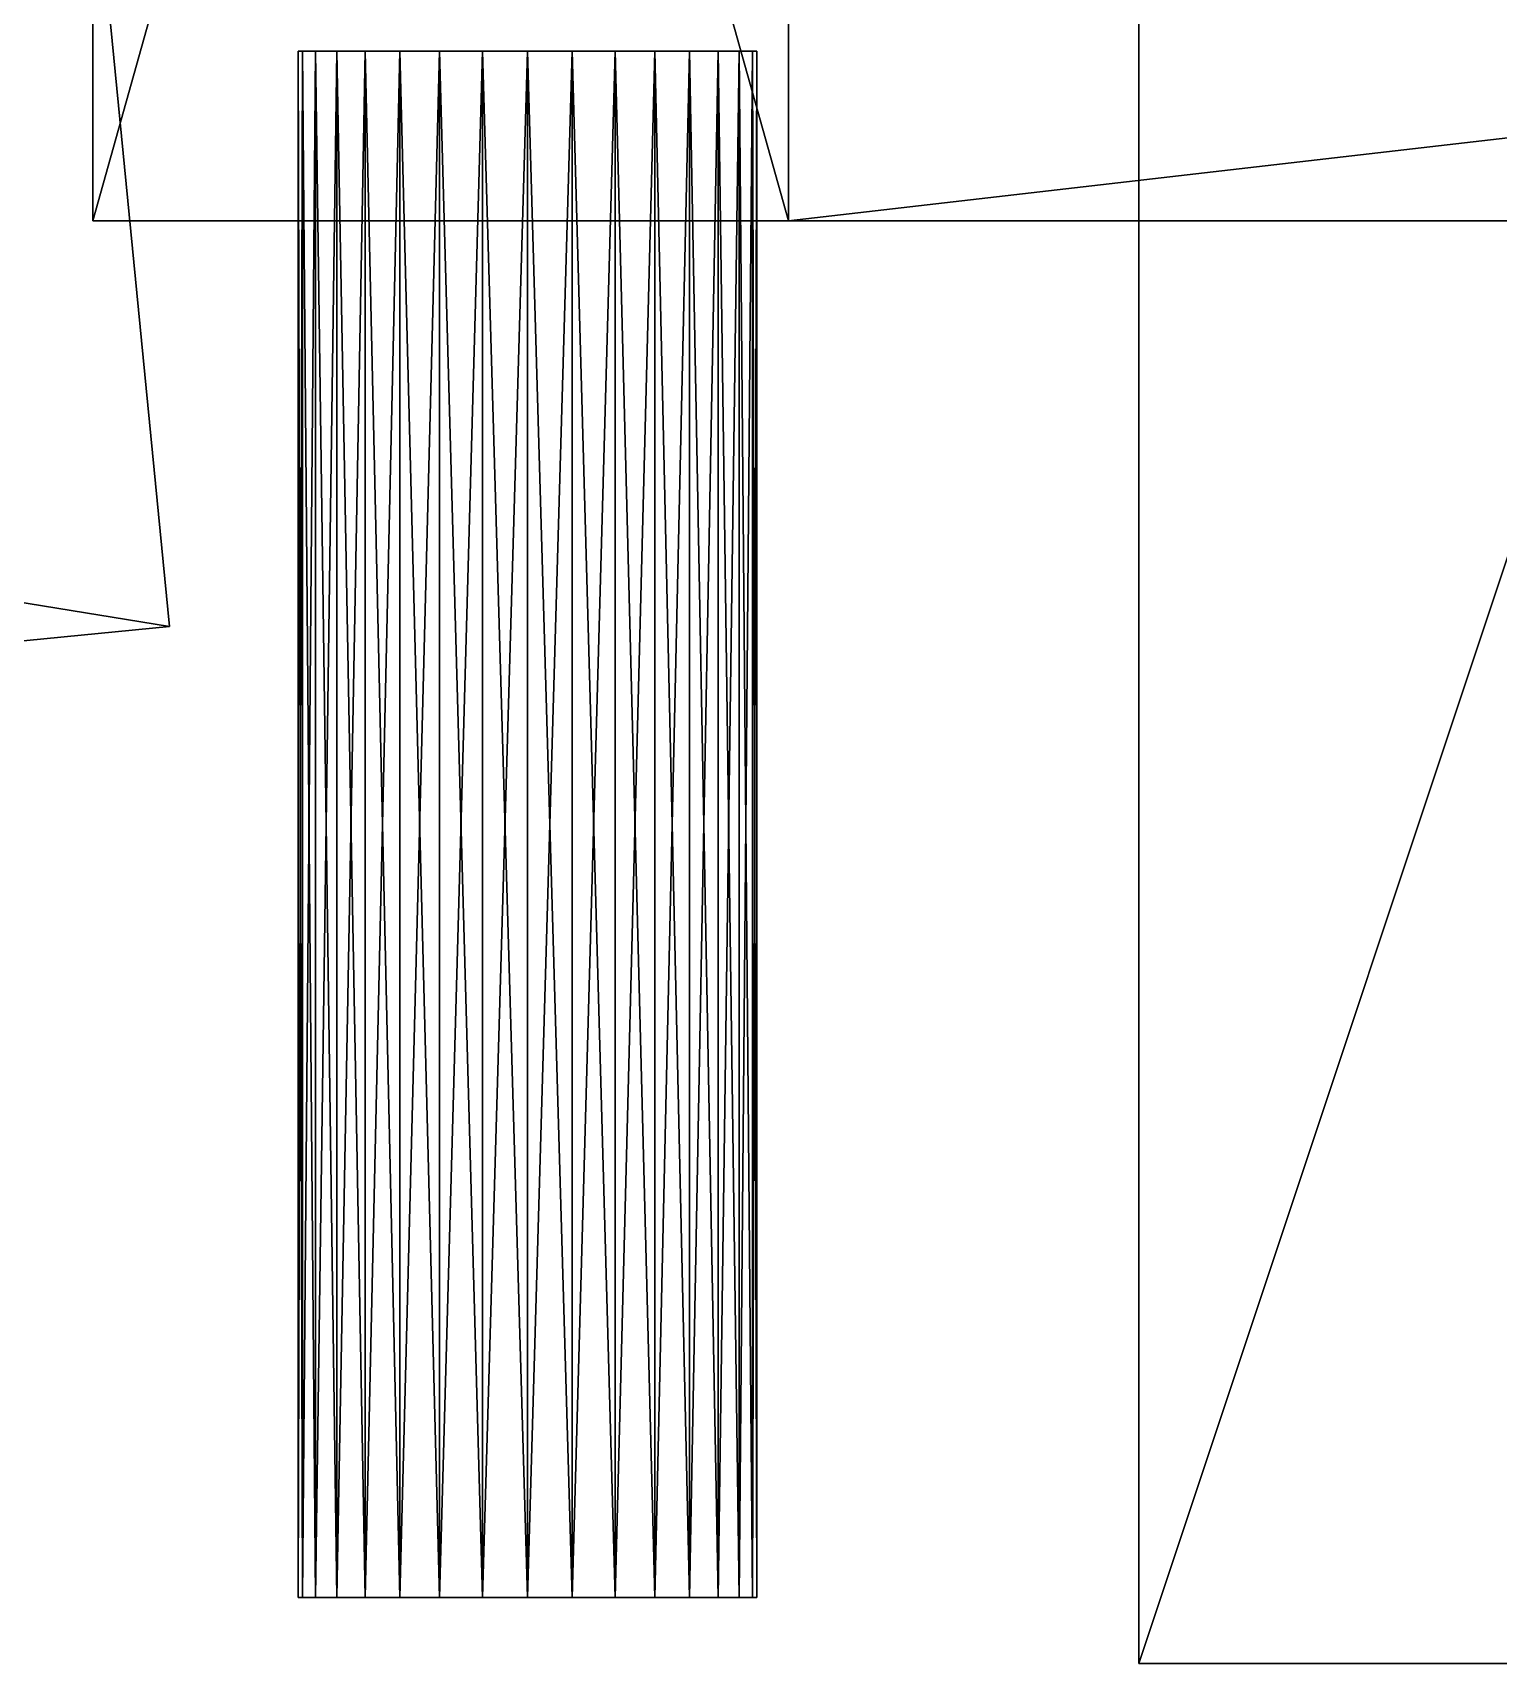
# Model space of a CAD drawing. Header units: metres. Extents: x -65 to 47, y 1 to 19.
# Drawn here: x -33.193 to -29.998, y 1.185 to 4.738 of the extents above; entities that cross this region are included whole.
import ezdxf

# ---------------------------------------------------------------- set-up
doc = ezdxf.new("R2010")
doc.units = ezdxf.units.M

msp = doc.modelspace()

# ---------------------------------------------------------------- linework, layer by layer
at = {"layer": 'blah.001'}
for points in [[(-49.8454, 6.20227, 113.919), (-32.8951, 3.44401, 113.919), (-33.3247, 7.82298, 113.919)], [(-32.8951, 3.44401, 107.619), (-49.8454, 6.20227, 107.619), (-33.3247, 7.82298, 107.619)], [(-32.8951, 3.44401, 113.919), (-33.3247, 7.82298, 107.619), (-33.3247, 7.82298, 113.919)], [(-33.3247, 7.82298, 107.619), (-32.8951, 3.44401, 113.919), (-32.8951, 3.44401, 107.619)], [(-32.8951, 3.44401, 113.919), (-49.8454, 6.20227, 113.919), (-49.4158, 1.82329, 113.919)], [(-49.8454, 6.20227, 107.619), (-32.8951, 3.44401, 107.619), (-49.4158, 1.82329, 107.619)], [(-32.8951, 3.44401, 107.619), (-49.4158, 1.82329, 113.919), (-49.4158, 1.82329, 107.619)], [(-49.4158, 1.82329, 113.919), (-32.8951, 3.44401, 107.619), (-32.8951, 3.44401, 113.919)]]:
    msp.add_3dface(points, dxfattribs=at)
at = {"layer": 'Cube.008'}
for points in [[(-30.7818, 1.18456, 46.6428), (-30.7818, 13.1846, 55.6428), (-30.7818, 13.1846, 46.6428)], [(-30.7818, 13.1846, 55.6428), (-30.7818, 1.18456, 46.6428), (-30.7818, 1.18456, 55.6428)], [(-30.7818, 1.18456, 46.6428), (-26.7818, 13.1846, 46.6428), (-26.7818, 1.18456, 46.6428)], [(-26.7818, 13.1846, 46.6428), (-30.7818, 1.18456, 46.6428), (-30.7818, 13.1846, 46.6428)], [(-30.7818, 13.1846, 55.6428), (-26.7818, 1.18456, 55.6428), (-26.7818, 13.1846, 55.6428)], [(-26.7818, 1.18456, 55.6428), (-30.7818, 13.1846, 55.6428), (-30.7818, 1.18456, 55.6428)], [(-30.7818, 1.18456, 46.6428), (-26.7818, 1.18456, 55.6428), (-30.7818, 1.18456, 55.6428)], [(-26.7818, 1.18456, 55.6428), (-30.7818, 1.18456, 46.6428), (-26.7818, 1.18456, 46.6428)]]:
    msp.add_3dface(points, dxfattribs=at)
at = {"layer": 'Cube.030'}
for points in [[(-56.2378, 4.5495, -120.263), (-26.4137, 10.284, -102.856), (-56.4396, 7.73094, -120.381)], [(-26.4137, 10.284, -102.856), (-56.2378, 4.5495, -120.263), (-26.2119, 7.10258, -102.738)], [(-24.9972, 10.284, -105.283), (-54.8213, 4.5495, -122.69), (-55.0231, 7.73094, -122.808)], [(-54.8213, 4.5495, -122.69), (-24.9972, 10.284, -105.283), (-24.7954, 7.10258, -105.165)], [(-56.2378, 4.5495, -120.263), (-24.7954, 7.10258, -105.165), (-26.2119, 7.10258, -102.738)], [(-24.7954, 7.10258, -105.165), (-56.2378, 4.5495, -120.263), (-54.8213, 4.5495, -122.69)]]:
    msp.add_3dface(points, dxfattribs=at)
at = {"layer": 'Cube.031'}
for points in [[(-33.0622, 4.32833, 115.691), (-31.5457, 4.32833, 117.182), (-33.0622, 4.32833, 117.182)], [(-31.5457, 4.32833, 117.182), (-33.0622, 4.32833, 115.691), (-31.5457, 4.32833, 115.691)], [(-33.0622, 4.32833, 58.8029), (-31.5457, 4.32833, 115.691), (-33.0622, 4.32833, 115.691)], [(-31.5457, 4.32833, 115.691), (-33.0622, 4.32833, 58.8029), (-31.5457, 4.32833, 58.8029)], [(-33.0622, 4.32833, 57.1824), (-31.5457, 4.32833, 58.8029), (-33.0622, 4.32833, 58.8029)], [(-31.5457, 4.32833, 58.8029), (-33.0622, 4.32833, 57.1824), (-31.5457, 4.32833, 57.1824)], [(-31.5457, 4.32833, 115.691), (15.2621, 4.32833, 117.182), (-31.5457, 4.32833, 117.182)], [(15.2621, 4.32833, 117.182), (-31.5457, 4.32833, 115.691), (15.2621, 4.32833, 115.691)], [(-31.5457, 4.32833, 57.1824), (15.2621, 4.32833, 58.8029), (-31.5457, 4.32833, 58.8029)], [(15.2621, 4.32833, 58.8029), (-31.5457, 4.32833, 57.1824), (15.2621, 4.32833, 57.1824)]]:
    msp.add_3dface(points, dxfattribs=at)
at = {"layer": 'Cylinder.008'}
for points in [[(-32.6149, 1.32802, 101.64), (-32.6053, 4.69802, 101.738), (-32.6149, 4.69802, 101.64)], [(-32.6053, 4.69802, 101.738), (-32.6149, 1.32802, 101.64), (-32.6053, 1.32802, 101.738)], [(-32.6053, 1.32802, 101.542), (-32.6149, 4.69802, 101.64), (-32.6053, 4.69802, 101.542)], [(-32.6149, 4.69802, 101.64), (-32.6053, 1.32802, 101.542), (-32.6149, 1.32802, 101.64)], [(-31.6149, 4.69802, 101.64), (-32.6149, 4.69802, 101.64), (-32.6053, 4.69802, 101.738)], [(-31.6245, 4.69802, 101.542), (-32.6149, 4.69802, 101.64), (-31.6149, 4.69802, 101.64)], [(-31.6245, 4.69802, 101.542), (-32.6053, 4.69802, 101.542), (-32.6149, 4.69802, 101.64)], [(-32.6053, 1.32802, 101.738), (-32.5768, 4.69802, 101.831), (-32.6053, 4.69802, 101.738)], [(-32.5768, 4.69802, 101.831), (-32.6053, 1.32802, 101.738), (-32.5768, 1.32802, 101.831)], [(-32.5768, 1.32802, 101.449), (-32.6053, 4.69802, 101.542), (-32.5768, 4.69802, 101.449)], [(-32.6053, 4.69802, 101.542), (-32.5768, 1.32802, 101.449), (-32.6053, 1.32802, 101.542)], [(-31.6245, 4.69802, 101.738), (-32.6053, 4.69802, 101.738), (-32.5768, 4.69802, 101.831)], [(-31.6149, 4.69802, 101.64), (-32.6053, 4.69802, 101.738), (-31.6245, 4.69802, 101.738)], [(-31.653, 4.69802, 101.449), (-32.6053, 4.69802, 101.542), (-31.6245, 4.69802, 101.542)], [(-31.653, 4.69802, 101.449), (-32.5768, 4.69802, 101.449), (-32.6053, 4.69802, 101.542)], [(-32.5768, 1.32802, 101.831), (-32.5306, 4.69802, 101.918), (-32.5768, 4.69802, 101.831)], [(-32.5306, 4.69802, 101.918), (-32.5768, 1.32802, 101.831), (-32.5306, 1.32802, 101.918)], [(-32.5306, 1.32802, 101.362), (-32.5768, 4.69802, 101.449), (-32.5306, 4.69802, 101.362)], [(-32.5768, 4.69802, 101.449), (-32.5306, 1.32802, 101.362), (-32.5768, 1.32802, 101.449)], [(-31.653, 4.69802, 101.831), (-32.5768, 4.69802, 101.831), (-32.5306, 4.69802, 101.918)], [(-31.6245, 4.69802, 101.738), (-32.5768, 4.69802, 101.831), (-31.653, 4.69802, 101.831)], [(-31.6992, 4.69802, 101.362), (-32.5768, 4.69802, 101.449), (-31.653, 4.69802, 101.449)], [(-31.6992, 4.69802, 101.362), (-32.5306, 4.69802, 101.362), (-32.5768, 4.69802, 101.449)], [(-32.5306, 1.32802, 101.918), (-32.4685, 4.69802, 101.994), (-32.5306, 4.69802, 101.918)], [(-32.4685, 4.69802, 101.994), (-32.5306, 1.32802, 101.918), (-32.4685, 1.32802, 101.994)], [(-32.4685, 1.32802, 101.286), (-32.5306, 4.69802, 101.362), (-32.4685, 4.69802, 101.286)], [(-32.5306, 4.69802, 101.362), (-32.4685, 1.32802, 101.286), (-32.5306, 1.32802, 101.362)], [(-31.6992, 4.69802, 101.918), (-32.5306, 4.69802, 101.918), (-32.4685, 4.69802, 101.994)], [(-31.653, 4.69802, 101.831), (-32.5306, 4.69802, 101.918), (-31.6992, 4.69802, 101.918)], [(-31.7613, 4.69802, 101.286), (-32.5306, 4.69802, 101.362), (-31.6992, 4.69802, 101.362)], [(-31.7613, 4.69802, 101.286), (-32.4685, 4.69802, 101.286), (-32.5306, 4.69802, 101.362)], [(-32.4685, 4.69802, 101.994), (-32.3927, 1.32802, 102.056), (-32.3927, 4.69802, 102.056)], [(-32.3927, 1.32802, 102.056), (-32.4685, 4.69802, 101.994), (-32.4685, 1.32802, 101.994)], [(-32.4685, 1.32802, 101.286), (-32.3927, 4.69802, 101.224), (-32.3927, 1.32802, 101.224)], [(-32.3927, 4.69802, 101.224), (-32.4685, 1.32802, 101.286), (-32.4685, 4.69802, 101.286)], [(-31.7613, 4.69802, 101.994), (-32.4685, 4.69802, 101.994), (-32.3927, 4.69802, 102.056)], [(-31.6992, 4.69802, 101.918), (-32.4685, 4.69802, 101.994), (-31.7613, 4.69802, 101.994)], [(-31.8371, 4.69802, 101.224), (-32.4685, 4.69802, 101.286), (-31.7613, 4.69802, 101.286)], [(-31.8371, 4.69802, 101.224), (-32.3927, 4.69802, 101.224), (-32.4685, 4.69802, 101.286)], [(-32.3927, 4.69802, 102.056), (-32.3062, 1.32802, 102.102), (-32.3062, 4.69802, 102.102)], [(-32.3062, 1.32802, 102.102), (-32.3927, 4.69802, 102.056), (-32.3927, 1.32802, 102.056)], [(-32.3927, 1.32802, 101.224), (-32.3062, 4.69802, 101.178), (-32.3062, 1.32802, 101.178)], [(-32.3062, 4.69802, 101.178), (-32.3927, 1.32802, 101.224), (-32.3927, 4.69802, 101.224)], [(-31.8371, 4.69802, 102.056), (-32.3927, 4.69802, 102.056), (-32.3062, 4.69802, 102.102)], [(-31.7613, 4.69802, 101.994), (-32.3927, 4.69802, 102.056), (-31.8371, 4.69802, 102.056)], [(-31.9236, 4.69802, 101.178), (-32.3927, 4.69802, 101.224), (-31.8371, 4.69802, 101.224)], [(-31.9236, 4.69802, 101.178), (-32.3062, 4.69802, 101.178), (-32.3927, 4.69802, 101.224)], [(-32.3062, 4.69802, 102.102), (-32.2124, 1.32802, 102.13), (-32.2124, 4.69802, 102.13)], [(-32.2124, 1.32802, 102.13), (-32.3062, 4.69802, 102.102), (-32.3062, 1.32802, 102.102)], [(-31.9236, 4.69802, 102.102), (-32.3062, 4.69802, 102.102), (-32.2124, 4.69802, 102.13)], [(-31.8371, 4.69802, 102.056), (-32.3062, 4.69802, 102.102), (-31.9236, 4.69802, 102.102)], [(-32.0174, 4.69802, 101.15), (-32.3062, 4.69802, 101.178), (-31.9236, 4.69802, 101.178)], [(-32.0174, 4.69802, 101.15), (-32.2124, 4.69802, 101.15), (-32.3062, 4.69802, 101.178)], [(-32.3062, 1.32802, 101.178), (-32.2124, 4.69802, 101.15), (-32.2124, 1.32802, 101.15)], [(-32.2124, 4.69802, 101.15), (-32.3062, 1.32802, 101.178), (-32.3062, 4.69802, 101.178)], [(-32.2124, 4.69802, 102.13), (-32.1149, 1.32802, 102.14), (-32.1149, 4.69802, 102.14)], [(-32.1149, 1.32802, 102.14), (-32.2124, 4.69802, 102.13), (-32.2124, 1.32802, 102.13)], [(-32.0174, 4.69802, 102.13), (-32.2124, 4.69802, 102.13), (-32.1149, 4.69802, 102.14)], [(-31.9236, 4.69802, 102.102), (-32.2124, 4.69802, 102.13), (-32.0174, 4.69802, 102.13)], [(-32.2124, 4.69802, 101.15), (-32.0174, 4.69802, 101.15), (-32.1149, 4.69802, 101.14)], [(-32.2124, 1.32802, 101.15), (-32.1149, 4.69802, 101.14), (-32.1149, 1.32802, 101.14)], [(-32.1149, 4.69802, 101.14), (-32.2124, 1.32802, 101.15), (-32.2124, 4.69802, 101.15)], [(-32.1149, 1.32802, 101.14), (-32.0174, 4.69802, 101.15), (-32.0174, 1.32802, 101.15)], [(-32.0174, 4.69802, 101.15), (-32.1149, 1.32802, 101.14), (-32.1149, 4.69802, 101.14)], [(-32.1149, 4.69802, 102.14), (-32.0174, 1.32802, 102.13), (-32.0174, 4.69802, 102.13)], [(-32.0174, 1.32802, 102.13), (-32.1149, 4.69802, 102.14), (-32.1149, 1.32802, 102.14)], [(-32.0174, 1.32802, 101.15), (-31.9236, 4.69802, 101.178), (-31.9236, 1.32802, 101.178)], [(-31.9236, 4.69802, 101.178), (-32.0174, 1.32802, 101.15), (-32.0174, 4.69802, 101.15)], [(-32.0174, 4.69802, 102.13), (-31.9236, 1.32802, 102.102), (-31.9236, 4.69802, 102.102)], [(-31.9236, 1.32802, 102.102), (-32.0174, 4.69802, 102.13), (-32.0174, 1.32802, 102.13)], [(-31.9236, 1.32802, 101.178), (-31.8371, 4.69802, 101.224), (-31.8371, 1.32802, 101.224)], [(-31.8371, 4.69802, 101.224), (-31.9236, 1.32802, 101.178), (-31.9236, 4.69802, 101.178)], [(-31.9236, 4.69802, 102.102), (-31.8371, 1.32802, 102.056), (-31.8371, 4.69802, 102.056)], [(-31.8371, 1.32802, 102.056), (-31.9236, 4.69802, 102.102), (-31.9236, 1.32802, 102.102)], [(-31.8371, 1.32802, 101.224), (-31.7613, 4.69802, 101.286), (-31.7613, 1.32802, 101.286)], [(-31.7613, 4.69802, 101.286), (-31.8371, 1.32802, 101.224), (-31.8371, 4.69802, 101.224)], [(-31.8371, 4.69802, 102.056), (-31.7613, 1.32802, 101.994), (-31.7613, 4.69802, 101.994)], [(-31.7613, 1.32802, 101.994), (-31.8371, 4.69802, 102.056), (-31.8371, 1.32802, 102.056)], [(-31.6992, 1.32802, 101.362), (-31.7613, 4.69802, 101.286), (-31.6992, 4.69802, 101.362)], [(-31.7613, 4.69802, 101.286), (-31.6992, 1.32802, 101.362), (-31.7613, 1.32802, 101.286)], [(-31.7613, 1.32802, 101.994), (-31.6992, 4.69802, 101.918), (-31.7613, 4.69802, 101.994)], [(-31.6992, 4.69802, 101.918), (-31.7613, 1.32802, 101.994), (-31.6992, 1.32802, 101.918)], [(-31.653, 1.32802, 101.449), (-31.6992, 4.69802, 101.362), (-31.653, 4.69802, 101.449)], [(-31.6992, 4.69802, 101.362), (-31.653, 1.32802, 101.449), (-31.6992, 1.32802, 101.362)], [(-31.6992, 1.32802, 101.918), (-31.653, 4.69802, 101.831), (-31.6992, 4.69802, 101.918)], [(-31.653, 4.69802, 101.831), (-31.6992, 1.32802, 101.918), (-31.653, 1.32802, 101.831)], [(-31.6245, 1.32802, 101.542), (-31.653, 4.69802, 101.449), (-31.6245, 4.69802, 101.542)], [(-31.653, 4.69802, 101.449), (-31.6245, 1.32802, 101.542), (-31.653, 1.32802, 101.449)], [(-31.653, 1.32802, 101.831), (-31.6245, 4.69802, 101.738), (-31.653, 4.69802, 101.831)], [(-31.6245, 4.69802, 101.738), (-31.653, 1.32802, 101.831), (-31.6245, 1.32802, 101.738)], [(-31.6149, 1.32802, 101.64), (-31.6245, 4.69802, 101.542), (-31.6149, 4.69802, 101.64)], [(-31.6245, 4.69802, 101.542), (-31.6149, 1.32802, 101.64), (-31.6245, 1.32802, 101.542)], [(-31.6245, 1.32802, 101.738), (-31.6149, 4.69802, 101.64), (-31.6245, 4.69802, 101.738)], [(-31.6149, 4.69802, 101.64), (-31.6245, 1.32802, 101.738), (-31.6149, 1.32802, 101.64)], [(-32.6149, 1.32802, 101.64), (-31.6245, 1.32802, 101.738), (-32.6053, 1.32802, 101.738)], [(-32.6149, 1.32802, 101.64), (-31.6149, 1.32802, 101.64), (-31.6245, 1.32802, 101.738)], [(-32.6149, 1.32802, 101.64), (-31.6245, 1.32802, 101.542), (-31.6149, 1.32802, 101.64)], [(-32.6053, 1.32802, 101.542), (-31.6245, 1.32802, 101.542), (-32.6149, 1.32802, 101.64)], [(-32.6053, 1.32802, 101.738), (-31.653, 1.32802, 101.831), (-32.5768, 1.32802, 101.831)], [(-32.6053, 1.32802, 101.738), (-31.6245, 1.32802, 101.738), (-31.653, 1.32802, 101.831)], [(-32.5768, 1.32802, 101.449), (-31.6245, 1.32802, 101.542), (-32.6053, 1.32802, 101.542)], [(-32.5768, 1.32802, 101.831), (-31.653, 1.32802, 101.831), (-32.5306, 1.32802, 101.918)], [(-32.5768, 1.32802, 101.449), (-31.653, 1.32802, 101.449), (-31.6245, 1.32802, 101.542)], [(-32.5306, 1.32802, 101.362), (-31.653, 1.32802, 101.449), (-32.5768, 1.32802, 101.449)], [(-32.5306, 1.32802, 101.918), (-31.7613, 1.32802, 101.994), (-32.4685, 1.32802, 101.994)], [(-32.5306, 1.32802, 101.918), (-31.6992, 1.32802, 101.918), (-31.7613, 1.32802, 101.994)], [(-32.5306, 1.32802, 101.918), (-31.653, 1.32802, 101.831), (-31.6992, 1.32802, 101.918)], [(-32.5306, 1.32802, 101.362), (-31.6992, 1.32802, 101.362), (-31.653, 1.32802, 101.449)], [(-32.4685, 1.32802, 101.286), (-31.6992, 1.32802, 101.362), (-32.5306, 1.32802, 101.362)], [(-32.4685, 1.32802, 101.994), (-31.8371, 1.32802, 102.056), (-32.3927, 1.32802, 102.056)], [(-32.4685, 1.32802, 101.994), (-31.7613, 1.32802, 101.994), (-31.8371, 1.32802, 102.056)], [(-32.4685, 1.32802, 101.286), (-31.7613, 1.32802, 101.286), (-31.6992, 1.32802, 101.362)], [(-32.3927, 1.32802, 101.224), (-31.7613, 1.32802, 101.286), (-32.4685, 1.32802, 101.286)], [(-32.3927, 1.32802, 102.056), (-31.9236, 1.32802, 102.102), (-32.3062, 1.32802, 102.102)], [(-32.3927, 1.32802, 102.056), (-31.8371, 1.32802, 102.056), (-31.9236, 1.32802, 102.102)], [(-32.3927, 1.32802, 101.224), (-31.8371, 1.32802, 101.224), (-31.7613, 1.32802, 101.286)], [(-32.3062, 1.32802, 101.178), (-31.8371, 1.32802, 101.224), (-32.3927, 1.32802, 101.224)], [(-32.3062, 1.32802, 102.102), (-32.0174, 1.32802, 102.13), (-32.2124, 1.32802, 102.13)], [(-32.3062, 1.32802, 102.102), (-31.9236, 1.32802, 102.102), (-32.0174, 1.32802, 102.13)], [(-32.3062, 1.32802, 101.178), (-31.9236, 1.32802, 101.178), (-31.8371, 1.32802, 101.224)], [(-32.2124, 1.32802, 101.15), (-31.9236, 1.32802, 101.178), (-32.3062, 1.32802, 101.178)], [(-32.2124, 1.32802, 102.13), (-32.0174, 1.32802, 102.13), (-32.1149, 1.32802, 102.14)], [(-32.2124, 1.32802, 101.15), (-32.0174, 1.32802, 101.15), (-31.9236, 1.32802, 101.178)], [(-32.0174, 1.32802, 101.15), (-32.2124, 1.32802, 101.15), (-32.1149, 1.32802, 101.14)]]:
    msp.add_3dface(points, dxfattribs=at)
at = {"layer": 'Cylinder.009'}
for points in [[(-32.6149, 1.32802, 86.6369), (-32.6053, 4.69802, 86.7344), (-32.6149, 4.69802, 86.6369)], [(-32.6053, 4.69802, 86.7344), (-32.6149, 1.32802, 86.6369), (-32.6053, 1.32802, 86.7344)], [(-32.6053, 1.32802, 86.5394), (-32.6149, 4.69802, 86.6369), (-32.6053, 4.69802, 86.5394)], [(-32.6149, 4.69802, 86.6369), (-32.6053, 1.32802, 86.5394), (-32.6149, 1.32802, 86.6369)], [(-31.6149, 4.69802, 86.6369), (-32.6149, 4.69802, 86.6369), (-32.6053, 4.69802, 86.7344)], [(-31.6245, 4.69802, 86.5394), (-32.6149, 4.69802, 86.6369), (-31.6149, 4.69802, 86.6369)], [(-31.6245, 4.69802, 86.5394), (-32.6053, 4.69802, 86.5394), (-32.6149, 4.69802, 86.6369)], [(-32.6053, 1.32802, 86.7344), (-32.5768, 4.69802, 86.8282), (-32.6053, 4.69802, 86.7344)], [(-32.5768, 4.69802, 86.8282), (-32.6053, 1.32802, 86.7344), (-32.5768, 1.32802, 86.8282)], [(-32.5768, 1.32802, 86.4456), (-32.6053, 4.69802, 86.5394), (-32.5768, 4.69802, 86.4456)], [(-32.6053, 4.69802, 86.5394), (-32.5768, 1.32802, 86.4456), (-32.6053, 1.32802, 86.5394)], [(-31.6245, 4.69802, 86.7344), (-32.6053, 4.69802, 86.7344), (-32.5768, 4.69802, 86.8282)], [(-31.6149, 4.69802, 86.6369), (-32.6053, 4.69802, 86.7344), (-31.6245, 4.69802, 86.7344)], [(-31.653, 4.69802, 86.4456), (-32.6053, 4.69802, 86.5394), (-31.6245, 4.69802, 86.5394)], [(-31.653, 4.69802, 86.4456), (-32.5768, 4.69802, 86.4456), (-32.6053, 4.69802, 86.5394)], [(-32.5768, 1.32802, 86.8282), (-32.5306, 4.69802, 86.9147), (-32.5768, 4.69802, 86.8282)], [(-32.5306, 4.69802, 86.9147), (-32.5768, 1.32802, 86.8282), (-32.5306, 1.32802, 86.9147)], [(-32.5306, 1.32802, 86.3591), (-32.5768, 4.69802, 86.4456), (-32.5306, 4.69802, 86.3591)], [(-32.5768, 4.69802, 86.4456), (-32.5306, 1.32802, 86.3591), (-32.5768, 1.32802, 86.4456)], [(-31.653, 4.69802, 86.8282), (-32.5768, 4.69802, 86.8282), (-32.5306, 4.69802, 86.9147)], [(-31.6245, 4.69802, 86.7344), (-32.5768, 4.69802, 86.8282), (-31.653, 4.69802, 86.8282)], [(-31.6992, 4.69802, 86.3591), (-32.5768, 4.69802, 86.4456), (-31.653, 4.69802, 86.4456)], [(-31.6992, 4.69802, 86.3591), (-32.5306, 4.69802, 86.3591), (-32.5768, 4.69802, 86.4456)], [(-32.5306, 1.32802, 86.9147), (-32.4685, 4.69802, 86.9905), (-32.5306, 4.69802, 86.9147)], [(-32.4685, 4.69802, 86.9905), (-32.5306, 1.32802, 86.9147), (-32.4685, 1.32802, 86.9905)], [(-32.4685, 1.32802, 86.2833), (-32.5306, 4.69802, 86.3591), (-32.4685, 4.69802, 86.2833)], [(-32.5306, 4.69802, 86.3591), (-32.4685, 1.32802, 86.2833), (-32.5306, 1.32802, 86.3591)], [(-31.6992, 4.69802, 86.9147), (-32.5306, 4.69802, 86.9147), (-32.4685, 4.69802, 86.9905)], [(-31.653, 4.69802, 86.8282), (-32.5306, 4.69802, 86.9147), (-31.6992, 4.69802, 86.9147)], [(-31.7613, 4.69802, 86.2833), (-32.5306, 4.69802, 86.3591), (-31.6992, 4.69802, 86.3591)], [(-31.7613, 4.69802, 86.2833), (-32.4685, 4.69802, 86.2833), (-32.5306, 4.69802, 86.3591)], [(-32.4685, 4.69802, 86.9905), (-32.3927, 1.32802, 87.0526), (-32.3927, 4.69802, 87.0526)], [(-32.3927, 1.32802, 87.0526), (-32.4685, 4.69802, 86.9905), (-32.4685, 1.32802, 86.9905)], [(-32.4685, 1.32802, 86.2833), (-32.3927, 4.69802, 86.2212), (-32.3927, 1.32802, 86.2212)], [(-32.3927, 4.69802, 86.2212), (-32.4685, 1.32802, 86.2833), (-32.4685, 4.69802, 86.2833)], [(-31.7613, 4.69802, 86.9905), (-32.4685, 4.69802, 86.9905), (-32.3927, 4.69802, 87.0526)], [(-31.6992, 4.69802, 86.9147), (-32.4685, 4.69802, 86.9905), (-31.7613, 4.69802, 86.9905)], [(-31.8371, 4.69802, 86.2212), (-32.4685, 4.69802, 86.2833), (-31.7613, 4.69802, 86.2833)], [(-31.8371, 4.69802, 86.2212), (-32.3927, 4.69802, 86.2212), (-32.4685, 4.69802, 86.2833)], [(-32.3927, 4.69802, 87.0526), (-32.3062, 1.32802, 87.0988), (-32.3062, 4.69802, 87.0988)], [(-32.3062, 1.32802, 87.0988), (-32.3927, 4.69802, 87.0526), (-32.3927, 1.32802, 87.0526)], [(-32.3927, 1.32802, 86.2212), (-32.3062, 4.69802, 86.175), (-32.3062, 1.32802, 86.175)], [(-32.3062, 4.69802, 86.175), (-32.3927, 1.32802, 86.2212), (-32.3927, 4.69802, 86.2212)], [(-31.8371, 4.69802, 87.0526), (-32.3927, 4.69802, 87.0526), (-32.3062, 4.69802, 87.0988)], [(-31.7613, 4.69802, 86.9905), (-32.3927, 4.69802, 87.0526), (-31.8371, 4.69802, 87.0526)], [(-31.9236, 4.69802, 86.175), (-32.3927, 4.69802, 86.2212), (-31.8371, 4.69802, 86.2212)], [(-31.9236, 4.69802, 86.175), (-32.3062, 4.69802, 86.175), (-32.3927, 4.69802, 86.2212)], [(-32.3062, 4.69802, 87.0988), (-32.2124, 1.32802, 87.1273), (-32.2124, 4.69802, 87.1273)], [(-32.2124, 1.32802, 87.1273), (-32.3062, 4.69802, 87.0988), (-32.3062, 1.32802, 87.0988)], [(-31.9236, 4.69802, 87.0988), (-32.3062, 4.69802, 87.0988), (-32.2124, 4.69802, 87.1273)], [(-31.8371, 4.69802, 87.0526), (-32.3062, 4.69802, 87.0988), (-31.9236, 4.69802, 87.0988)], [(-32.0174, 4.69802, 86.1465), (-32.3062, 4.69802, 86.175), (-31.9236, 4.69802, 86.175)], [(-32.0174, 4.69802, 86.1465), (-32.2124, 4.69802, 86.1465), (-32.3062, 4.69802, 86.175)], [(-32.3062, 1.32802, 86.175), (-32.2124, 4.69802, 86.1465), (-32.2124, 1.32802, 86.1465)], [(-32.2124, 4.69802, 86.1465), (-32.3062, 1.32802, 86.175), (-32.3062, 4.69802, 86.175)], [(-32.2124, 4.69802, 87.1273), (-32.1149, 1.32802, 87.1369), (-32.1149, 4.69802, 87.1369)], [(-32.1149, 1.32802, 87.1369), (-32.2124, 4.69802, 87.1273), (-32.2124, 1.32802, 87.1273)], [(-32.0174, 4.69802, 87.1273), (-32.2124, 4.69802, 87.1273), (-32.1149, 4.69802, 87.1369)], [(-31.9236, 4.69802, 87.0988), (-32.2124, 4.69802, 87.1273), (-32.0174, 4.69802, 87.1273)], [(-32.2124, 4.69802, 86.1465), (-32.0174, 4.69802, 86.1465), (-32.1149, 4.69802, 86.1369)], [(-32.2124, 1.32802, 86.1465), (-32.1149, 4.69802, 86.1369), (-32.1149, 1.32802, 86.1369)], [(-32.1149, 4.69802, 86.1369), (-32.2124, 1.32802, 86.1465), (-32.2124, 4.69802, 86.1465)], [(-32.1149, 1.32802, 86.1369), (-32.0174, 4.69802, 86.1465), (-32.0174, 1.32802, 86.1465)], [(-32.0174, 4.69802, 86.1465), (-32.1149, 1.32802, 86.1369), (-32.1149, 4.69802, 86.1369)], [(-32.1149, 4.69802, 87.1369), (-32.0174, 1.32802, 87.1273), (-32.0174, 4.69802, 87.1273)], [(-32.0174, 1.32802, 87.1273), (-32.1149, 4.69802, 87.1369), (-32.1149, 1.32802, 87.1369)], [(-32.0174, 1.32802, 86.1465), (-31.9236, 4.69802, 86.175), (-31.9236, 1.32802, 86.175)], [(-31.9236, 4.69802, 86.175), (-32.0174, 1.32802, 86.1465), (-32.0174, 4.69802, 86.1465)], [(-32.0174, 4.69802, 87.1273), (-31.9236, 1.32802, 87.0988), (-31.9236, 4.69802, 87.0988)], [(-31.9236, 1.32802, 87.0988), (-32.0174, 4.69802, 87.1273), (-32.0174, 1.32802, 87.1273)], [(-31.9236, 1.32802, 86.175), (-31.8371, 4.69802, 86.2212), (-31.8371, 1.32802, 86.2212)], [(-31.8371, 4.69802, 86.2212), (-31.9236, 1.32802, 86.175), (-31.9236, 4.69802, 86.175)], [(-31.9236, 4.69802, 87.0988), (-31.8371, 1.32802, 87.0526), (-31.8371, 4.69802, 87.0526)], [(-31.8371, 1.32802, 87.0526), (-31.9236, 4.69802, 87.0988), (-31.9236, 1.32802, 87.0988)], [(-31.8371, 1.32802, 86.2212), (-31.7613, 4.69802, 86.2833), (-31.7613, 1.32802, 86.2833)], [(-31.7613, 4.69802, 86.2833), (-31.8371, 1.32802, 86.2212), (-31.8371, 4.69802, 86.2212)], [(-31.8371, 4.69802, 87.0526), (-31.7613, 1.32802, 86.9905), (-31.7613, 4.69802, 86.9905)], [(-31.7613, 1.32802, 86.9905), (-31.8371, 4.69802, 87.0526), (-31.8371, 1.32802, 87.0526)], [(-31.6992, 1.32802, 86.3591), (-31.7613, 4.69802, 86.2833), (-31.6992, 4.69802, 86.3591)], [(-31.7613, 4.69802, 86.2833), (-31.6992, 1.32802, 86.3591), (-31.7613, 1.32802, 86.2833)], [(-31.7613, 1.32802, 86.9905), (-31.6992, 4.69802, 86.9147), (-31.7613, 4.69802, 86.9905)], [(-31.6992, 4.69802, 86.9147), (-31.7613, 1.32802, 86.9905), (-31.6992, 1.32802, 86.9147)], [(-31.653, 1.32802, 86.4456), (-31.6992, 4.69802, 86.3591), (-31.653, 4.69802, 86.4456)], [(-31.6992, 4.69802, 86.3591), (-31.653, 1.32802, 86.4456), (-31.6992, 1.32802, 86.3591)], [(-31.6992, 1.32802, 86.9147), (-31.653, 4.69802, 86.8282), (-31.6992, 4.69802, 86.9147)], [(-31.653, 4.69802, 86.8282), (-31.6992, 1.32802, 86.9147), (-31.653, 1.32802, 86.8282)], [(-31.6245, 1.32802, 86.5394), (-31.653, 4.69802, 86.4456), (-31.6245, 4.69802, 86.5394)], [(-31.653, 4.69802, 86.4456), (-31.6245, 1.32802, 86.5394), (-31.653, 1.32802, 86.4456)], [(-31.653, 1.32802, 86.8282), (-31.6245, 4.69802, 86.7344), (-31.653, 4.69802, 86.8282)], [(-31.6245, 4.69802, 86.7344), (-31.653, 1.32802, 86.8282), (-31.6245, 1.32802, 86.7344)], [(-31.6149, 1.32802, 86.6369), (-31.6245, 4.69802, 86.5394), (-31.6149, 4.69802, 86.6369)], [(-31.6245, 4.69802, 86.5394), (-31.6149, 1.32802, 86.6369), (-31.6245, 1.32802, 86.5394)], [(-31.6245, 1.32802, 86.7344), (-31.6149, 4.69802, 86.6369), (-31.6245, 4.69802, 86.7344)], [(-31.6149, 4.69802, 86.6369), (-31.6245, 1.32802, 86.7344), (-31.6149, 1.32802, 86.6369)], [(-32.6149, 1.32802, 86.6369), (-31.6245, 1.32802, 86.7344), (-32.6053, 1.32802, 86.7344)], [(-32.6149, 1.32802, 86.6369), (-31.6149, 1.32802, 86.6369), (-31.6245, 1.32802, 86.7344)], [(-32.6149, 1.32802, 86.6369), (-31.6245, 1.32802, 86.5394), (-31.6149, 1.32802, 86.6369)], [(-32.6053, 1.32802, 86.5394), (-31.6245, 1.32802, 86.5394), (-32.6149, 1.32802, 86.6369)], [(-32.6053, 1.32802, 86.7344), (-31.653, 1.32802, 86.8282), (-32.5768, 1.32802, 86.8282)], [(-32.6053, 1.32802, 86.7344), (-31.6245, 1.32802, 86.7344), (-31.653, 1.32802, 86.8282)], [(-32.5768, 1.32802, 86.4456), (-31.6245, 1.32802, 86.5394), (-32.6053, 1.32802, 86.5394)], [(-32.5768, 1.32802, 86.8282), (-31.653, 1.32802, 86.8282), (-32.5306, 1.32802, 86.9147)], [(-32.5768, 1.32802, 86.4456), (-31.653, 1.32802, 86.4456), (-31.6245, 1.32802, 86.5394)], [(-32.5306, 1.32802, 86.3591), (-31.653, 1.32802, 86.4456), (-32.5768, 1.32802, 86.4456)], [(-32.5306, 1.32802, 86.9147), (-31.7613, 1.32802, 86.9905), (-32.4685, 1.32802, 86.9905)], [(-32.5306, 1.32802, 86.9147), (-31.6992, 1.32802, 86.9147), (-31.7613, 1.32802, 86.9905)], [(-32.5306, 1.32802, 86.9147), (-31.653, 1.32802, 86.8282), (-31.6992, 1.32802, 86.9147)], [(-32.5306, 1.32802, 86.3591), (-31.6992, 1.32802, 86.3591), (-31.653, 1.32802, 86.4456)], [(-32.4685, 1.32802, 86.2833), (-31.6992, 1.32802, 86.3591), (-32.5306, 1.32802, 86.3591)], [(-32.4685, 1.32802, 86.9905), (-31.8371, 1.32802, 87.0526), (-32.3927, 1.32802, 87.0526)], [(-32.4685, 1.32802, 86.9905), (-31.7613, 1.32802, 86.9905), (-31.8371, 1.32802, 87.0526)], [(-32.4685, 1.32802, 86.2833), (-31.7613, 1.32802, 86.2833), (-31.6992, 1.32802, 86.3591)], [(-32.3927, 1.32802, 86.2212), (-31.7613, 1.32802, 86.2833), (-32.4685, 1.32802, 86.2833)], [(-32.3927, 1.32802, 87.0526), (-31.9236, 1.32802, 87.0988), (-32.3062, 1.32802, 87.0988)], [(-32.3927, 1.32802, 87.0526), (-31.8371, 1.32802, 87.0526), (-31.9236, 1.32802, 87.0988)], [(-32.3927, 1.32802, 86.2212), (-31.8371, 1.32802, 86.2212), (-31.7613, 1.32802, 86.2833)], [(-32.3062, 1.32802, 86.175), (-31.8371, 1.32802, 86.2212), (-32.3927, 1.32802, 86.2212)], [(-32.3062, 1.32802, 87.0988), (-32.0174, 1.32802, 87.1273), (-32.2124, 1.32802, 87.1273)], [(-32.3062, 1.32802, 87.0988), (-31.9236, 1.32802, 87.0988), (-32.0174, 1.32802, 87.1273)], [(-32.3062, 1.32802, 86.175), (-31.9236, 1.32802, 86.175), (-31.8371, 1.32802, 86.2212)], [(-32.2124, 1.32802, 86.1465), (-31.9236, 1.32802, 86.175), (-32.3062, 1.32802, 86.175)], [(-32.2124, 1.32802, 87.1273), (-32.0174, 1.32802, 87.1273), (-32.1149, 1.32802, 87.1369)], [(-32.2124, 1.32802, 86.1465), (-32.0174, 1.32802, 86.1465), (-31.9236, 1.32802, 86.175)], [(-32.0174, 1.32802, 86.1465), (-32.2124, 1.32802, 86.1465), (-32.1149, 1.32802, 86.1369)]]:
    msp.add_3dface(points, dxfattribs=at)
at = {"layer": 'Cylinder.010'}
for points in [[(-32.6149, 1.32802, 64.3742), (-32.6053, 4.69802, 64.4717), (-32.6149, 4.69802, 64.3742)], [(-32.6053, 4.69802, 64.4717), (-32.6149, 1.32802, 64.3742), (-32.6053, 1.32802, 64.4717)], [(-32.6053, 1.32802, 64.2766), (-32.6149, 4.69802, 64.3742), (-32.6053, 4.69802, 64.2766)], [(-32.6149, 4.69802, 64.3742), (-32.6053, 1.32802, 64.2766), (-32.6149, 1.32802, 64.3742)], [(-31.6149, 4.69802, 64.3742), (-32.6149, 4.69802, 64.3742), (-32.6053, 4.69802, 64.4717)], [(-31.6245, 4.69802, 64.2767), (-32.6149, 4.69802, 64.3742), (-31.6149, 4.69802, 64.3742)], [(-31.6245, 4.69802, 64.2767), (-32.6053, 4.69802, 64.2766), (-32.6149, 4.69802, 64.3742)], [(-32.6053, 1.32802, 64.4717), (-32.5768, 4.69802, 64.5655), (-32.6053, 4.69802, 64.4717)], [(-32.5768, 4.69802, 64.5655), (-32.6053, 1.32802, 64.4717), (-32.5768, 1.32802, 64.5655)], [(-32.5768, 1.32802, 64.1829), (-32.6053, 4.69802, 64.2766), (-32.5768, 4.69802, 64.1829)], [(-32.6053, 4.69802, 64.2766), (-32.5768, 1.32802, 64.1829), (-32.6053, 1.32802, 64.2766)], [(-31.6245, 4.69802, 64.4717), (-32.6053, 4.69802, 64.4717), (-32.5768, 4.69802, 64.5655)], [(-31.6149, 4.69802, 64.3742), (-32.6053, 4.69802, 64.4717), (-31.6245, 4.69802, 64.4717)], [(-31.653, 4.69802, 64.1829), (-32.6053, 4.69802, 64.2766), (-31.6245, 4.69802, 64.2767)], [(-31.653, 4.69802, 64.1829), (-32.5768, 4.69802, 64.1829), (-32.6053, 4.69802, 64.2766)], [(-32.5768, 1.32802, 64.5655), (-32.5306, 4.69802, 64.652), (-32.5768, 4.69802, 64.5655)], [(-32.5306, 4.69802, 64.652), (-32.5768, 1.32802, 64.5655), (-32.5306, 1.32802, 64.652)], [(-32.5306, 1.32802, 64.0964), (-32.5768, 4.69802, 64.1829), (-32.5306, 4.69802, 64.0964)], [(-32.5768, 4.69802, 64.1829), (-32.5306, 1.32802, 64.0964), (-32.5768, 1.32802, 64.1829)], [(-31.653, 4.69802, 64.5655), (-32.5768, 4.69802, 64.5655), (-32.5306, 4.69802, 64.652)], [(-31.6245, 4.69802, 64.4717), (-32.5768, 4.69802, 64.5655), (-31.653, 4.69802, 64.5655)], [(-31.6992, 4.69802, 64.0964), (-32.5768, 4.69802, 64.1829), (-31.653, 4.69802, 64.1829)], [(-31.6992, 4.69802, 64.0964), (-32.5306, 4.69802, 64.0964), (-32.5768, 4.69802, 64.1829)], [(-32.5306, 1.32802, 64.652), (-32.4685, 4.69802, 64.7278), (-32.5306, 4.69802, 64.652)], [(-32.4685, 4.69802, 64.7278), (-32.5306, 1.32802, 64.652), (-32.4685, 1.32802, 64.7278)], [(-32.4685, 1.32802, 64.0206), (-32.5306, 4.69802, 64.0964), (-32.4685, 4.69802, 64.0206)], [(-32.5306, 4.69802, 64.0964), (-32.4685, 1.32802, 64.0206), (-32.5306, 1.32802, 64.0964)], [(-31.6992, 4.69802, 64.652), (-32.5306, 4.69802, 64.652), (-32.4685, 4.69802, 64.7278)], [(-31.653, 4.69802, 64.5655), (-32.5306, 4.69802, 64.652), (-31.6992, 4.69802, 64.652)], [(-31.7613, 4.69802, 64.0206), (-32.5306, 4.69802, 64.0964), (-31.6992, 4.69802, 64.0964)], [(-31.7613, 4.69802, 64.0206), (-32.4685, 4.69802, 64.0206), (-32.5306, 4.69802, 64.0964)], [(-32.4685, 4.69802, 64.7278), (-32.3927, 1.32802, 64.7899), (-32.3927, 4.69802, 64.7899)], [(-32.3927, 1.32802, 64.7899), (-32.4685, 4.69802, 64.7278), (-32.4685, 1.32802, 64.7278)], [(-32.4685, 1.32802, 64.0206), (-32.3927, 4.69802, 63.9585), (-32.3927, 1.32802, 63.9585)], [(-32.3927, 4.69802, 63.9585), (-32.4685, 1.32802, 64.0206), (-32.4685, 4.69802, 64.0206)], [(-31.7613, 4.69802, 64.7278), (-32.4685, 4.69802, 64.7278), (-32.3927, 4.69802, 64.7899)], [(-31.6992, 4.69802, 64.652), (-32.4685, 4.69802, 64.7278), (-31.7613, 4.69802, 64.7278)], [(-31.8371, 4.69802, 63.9585), (-32.4685, 4.69802, 64.0206), (-31.7613, 4.69802, 64.0206)], [(-31.8371, 4.69802, 63.9585), (-32.3927, 4.69802, 63.9585), (-32.4685, 4.69802, 64.0206)], [(-32.3927, 4.69802, 64.7899), (-32.3062, 1.32802, 64.8361), (-32.3062, 4.69802, 64.8361)], [(-32.3062, 1.32802, 64.8361), (-32.3927, 4.69802, 64.7899), (-32.3927, 1.32802, 64.7899)], [(-32.3927, 1.32802, 63.9585), (-32.3062, 4.69802, 63.9123), (-32.3062, 1.32802, 63.9123)], [(-32.3062, 4.69802, 63.9123), (-32.3927, 1.32802, 63.9585), (-32.3927, 4.69802, 63.9585)], [(-31.8371, 4.69802, 64.7899), (-32.3927, 4.69802, 64.7899), (-32.3062, 4.69802, 64.8361)], [(-31.7613, 4.69802, 64.7278), (-32.3927, 4.69802, 64.7899), (-31.8371, 4.69802, 64.7899)], [(-31.9236, 4.69802, 63.9123), (-32.3927, 4.69802, 63.9585), (-31.8371, 4.69802, 63.9585)], [(-31.9236, 4.69802, 63.9123), (-32.3062, 4.69802, 63.9123), (-32.3927, 4.69802, 63.9585)], [(-32.3062, 4.69802, 64.8361), (-32.2124, 1.32802, 64.8646), (-32.2124, 4.69802, 64.8646)], [(-32.2124, 1.32802, 64.8646), (-32.3062, 4.69802, 64.8361), (-32.3062, 1.32802, 64.8361)], [(-31.9236, 4.69802, 64.8361), (-32.3062, 4.69802, 64.8361), (-32.2124, 4.69802, 64.8646)], [(-31.8371, 4.69802, 64.7899), (-32.3062, 4.69802, 64.8361), (-31.9236, 4.69802, 64.8361)], [(-32.0174, 4.69802, 63.8838), (-32.3062, 4.69802, 63.9123), (-31.9236, 4.69802, 63.9123)], [(-32.0174, 4.69802, 63.8838), (-32.2124, 4.69802, 63.8838), (-32.3062, 4.69802, 63.9123)], [(-32.3062, 1.32802, 63.9123), (-32.2124, 4.69802, 63.8838), (-32.2124, 1.32802, 63.8838)], [(-32.2124, 4.69802, 63.8838), (-32.3062, 1.32802, 63.9123), (-32.3062, 4.69802, 63.9123)], [(-32.2124, 4.69802, 64.8646), (-32.1149, 1.32802, 64.8742), (-32.1149, 4.69802, 64.8742)], [(-32.1149, 1.32802, 64.8742), (-32.2124, 4.69802, 64.8646), (-32.2124, 1.32802, 64.8646)], [(-32.0174, 4.69802, 64.8646), (-32.2124, 4.69802, 64.8646), (-32.1149, 4.69802, 64.8742)], [(-31.9236, 4.69802, 64.8361), (-32.2124, 4.69802, 64.8646), (-32.0174, 4.69802, 64.8646)], [(-32.2124, 4.69802, 63.8838), (-32.0174, 4.69802, 63.8838), (-32.1149, 4.69802, 63.8742)], [(-32.2124, 1.32802, 63.8838), (-32.1149, 4.69802, 63.8742), (-32.1149, 1.32802, 63.8742)], [(-32.1149, 4.69802, 63.8742), (-32.2124, 1.32802, 63.8838), (-32.2124, 4.69802, 63.8838)], [(-32.1149, 1.32802, 63.8742), (-32.0174, 4.69802, 63.8838), (-32.0174, 1.32802, 63.8838)], [(-32.0174, 4.69802, 63.8838), (-32.1149, 1.32802, 63.8742), (-32.1149, 4.69802, 63.8742)], [(-32.1149, 4.69802, 64.8742), (-32.0174, 1.32802, 64.8646), (-32.0174, 4.69802, 64.8646)], [(-32.0174, 1.32802, 64.8646), (-32.1149, 4.69802, 64.8742), (-32.1149, 1.32802, 64.8742)], [(-32.0174, 1.32802, 63.8838), (-31.9236, 4.69802, 63.9123), (-31.9236, 1.32802, 63.9123)], [(-31.9236, 4.69802, 63.9123), (-32.0174, 1.32802, 63.8838), (-32.0174, 4.69802, 63.8838)], [(-32.0174, 4.69802, 64.8646), (-31.9236, 1.32802, 64.8361), (-31.9236, 4.69802, 64.8361)], [(-31.9236, 1.32802, 64.8361), (-32.0174, 4.69802, 64.8646), (-32.0174, 1.32802, 64.8646)], [(-31.9236, 1.32802, 63.9123), (-31.8371, 4.69802, 63.9585), (-31.8371, 1.32802, 63.9585)], [(-31.8371, 4.69802, 63.9585), (-31.9236, 1.32802, 63.9123), (-31.9236, 4.69802, 63.9123)], [(-31.9236, 4.69802, 64.8361), (-31.8371, 1.32802, 64.7899), (-31.8371, 4.69802, 64.7899)], [(-31.8371, 1.32802, 64.7899), (-31.9236, 4.69802, 64.8361), (-31.9236, 1.32802, 64.8361)], [(-31.8371, 1.32802, 63.9585), (-31.7613, 4.69802, 64.0206), (-31.7613, 1.32802, 64.0206)], [(-31.7613, 4.69802, 64.0206), (-31.8371, 1.32802, 63.9585), (-31.8371, 4.69802, 63.9585)], [(-31.8371, 4.69802, 64.7899), (-31.7613, 1.32802, 64.7278), (-31.7613, 4.69802, 64.7278)], [(-31.7613, 1.32802, 64.7278), (-31.8371, 4.69802, 64.7899), (-31.8371, 1.32802, 64.7899)], [(-31.6992, 1.32802, 64.0964), (-31.7613, 4.69802, 64.0206), (-31.6992, 4.69802, 64.0964)], [(-31.7613, 4.69802, 64.0206), (-31.6992, 1.32802, 64.0964), (-31.7613, 1.32802, 64.0206)], [(-31.7613, 1.32802, 64.7278), (-31.6992, 4.69802, 64.652), (-31.7613, 4.69802, 64.7278)], [(-31.6992, 4.69802, 64.652), (-31.7613, 1.32802, 64.7278), (-31.6992, 1.32802, 64.652)], [(-31.653, 1.32802, 64.1829), (-31.6992, 4.69802, 64.0964), (-31.653, 4.69802, 64.1829)], [(-31.6992, 4.69802, 64.0964), (-31.653, 1.32802, 64.1829), (-31.6992, 1.32802, 64.0964)], [(-31.6992, 1.32802, 64.652), (-31.653, 4.69802, 64.5655), (-31.6992, 4.69802, 64.652)], [(-31.653, 4.69802, 64.5655), (-31.6992, 1.32802, 64.652), (-31.653, 1.32802, 64.5655)], [(-31.6245, 1.32802, 64.2767), (-31.653, 4.69802, 64.1829), (-31.6245, 4.69802, 64.2767)], [(-31.653, 4.69802, 64.1829), (-31.6245, 1.32802, 64.2767), (-31.653, 1.32802, 64.1829)], [(-31.653, 1.32802, 64.5655), (-31.6245, 4.69802, 64.4717), (-31.653, 4.69802, 64.5655)], [(-31.6245, 4.69802, 64.4717), (-31.653, 1.32802, 64.5655), (-31.6245, 1.32802, 64.4717)], [(-31.6149, 1.32802, 64.3742), (-31.6245, 4.69802, 64.2767), (-31.6149, 4.69802, 64.3742)], [(-31.6245, 4.69802, 64.2767), (-31.6149, 1.32802, 64.3742), (-31.6245, 1.32802, 64.2767)], [(-31.6245, 1.32802, 64.4717), (-31.6149, 4.69802, 64.3742), (-31.6245, 4.69802, 64.4717)], [(-31.6149, 4.69802, 64.3742), (-31.6245, 1.32802, 64.4717), (-31.6149, 1.32802, 64.3742)], [(-32.6149, 1.32802, 64.3742), (-31.6245, 1.32802, 64.4717), (-32.6053, 1.32802, 64.4717)], [(-32.6149, 1.32802, 64.3742), (-31.6149, 1.32802, 64.3742), (-31.6245, 1.32802, 64.4717)], [(-32.6149, 1.32802, 64.3742), (-31.6245, 1.32802, 64.2767), (-31.6149, 1.32802, 64.3742)], [(-32.6053, 1.32802, 64.2766), (-31.6245, 1.32802, 64.2767), (-32.6149, 1.32802, 64.3742)], [(-32.6053, 1.32802, 64.4717), (-31.653, 1.32802, 64.5655), (-32.5768, 1.32802, 64.5655)], [(-32.6053, 1.32802, 64.4717), (-31.6245, 1.32802, 64.4717), (-31.653, 1.32802, 64.5655)], [(-32.5768, 1.32802, 64.1829), (-31.6245, 1.32802, 64.2767), (-32.6053, 1.32802, 64.2766)], [(-32.5768, 1.32802, 64.5655), (-31.653, 1.32802, 64.5655), (-32.5306, 1.32802, 64.652)], [(-32.5768, 1.32802, 64.1829), (-31.653, 1.32802, 64.1829), (-31.6245, 1.32802, 64.2767)], [(-32.5306, 1.32802, 64.0964), (-31.653, 1.32802, 64.1829), (-32.5768, 1.32802, 64.1829)], [(-32.5306, 1.32802, 64.652), (-31.7613, 1.32802, 64.7278), (-32.4685, 1.32802, 64.7278)], [(-32.5306, 1.32802, 64.652), (-31.6992, 1.32802, 64.652), (-31.7613, 1.32802, 64.7278)], [(-32.5306, 1.32802, 64.652), (-31.653, 1.32802, 64.5655), (-31.6992, 1.32802, 64.652)], [(-32.5306, 1.32802, 64.0964), (-31.6992, 1.32802, 64.0964), (-31.653, 1.32802, 64.1829)], [(-32.4685, 1.32802, 64.0206), (-31.6992, 1.32802, 64.0964), (-32.5306, 1.32802, 64.0964)], [(-32.4685, 1.32802, 64.7278), (-31.8371, 1.32802, 64.7899), (-32.3927, 1.32802, 64.7899)], [(-32.4685, 1.32802, 64.7278), (-31.7613, 1.32802, 64.7278), (-31.8371, 1.32802, 64.7899)], [(-32.4685, 1.32802, 64.0206), (-31.7613, 1.32802, 64.0206), (-31.6992, 1.32802, 64.0964)], [(-32.3927, 1.32802, 63.9585), (-31.7613, 1.32802, 64.0206), (-32.4685, 1.32802, 64.0206)], [(-32.3927, 1.32802, 64.7899), (-31.9236, 1.32802, 64.8361), (-32.3062, 1.32802, 64.8361)], [(-32.3927, 1.32802, 64.7899), (-31.8371, 1.32802, 64.7899), (-31.9236, 1.32802, 64.8361)], [(-32.3927, 1.32802, 63.9585), (-31.8371, 1.32802, 63.9585), (-31.7613, 1.32802, 64.0206)], [(-32.3062, 1.32802, 63.9123), (-31.8371, 1.32802, 63.9585), (-32.3927, 1.32802, 63.9585)], [(-32.3062, 1.32802, 64.8361), (-32.0174, 1.32802, 64.8646), (-32.2124, 1.32802, 64.8646)], [(-32.3062, 1.32802, 64.8361), (-31.9236, 1.32802, 64.8361), (-32.0174, 1.32802, 64.8646)], [(-32.3062, 1.32802, 63.9123), (-31.9236, 1.32802, 63.9123), (-31.8371, 1.32802, 63.9585)], [(-32.3062, 1.32802, 63.9123), (-32.0174, 1.32802, 63.8838), (-31.9236, 1.32802, 63.9123)], [(-32.2124, 1.32802, 63.8838), (-32.0174, 1.32802, 63.8838), (-32.3062, 1.32802, 63.9123)], [(-32.2124, 1.32802, 64.8646), (-32.0174, 1.32802, 64.8646), (-32.1149, 1.32802, 64.8742)], [(-32.0174, 1.32802, 63.8838), (-32.2124, 1.32802, 63.8838), (-32.1149, 1.32802, 63.8742)]]:
    msp.add_3dface(points, dxfattribs=at)
at = {"layer": 'object2_back'}
for points in [[(-33.0622, 4.32833, 57.1824), (-31.5457, 9.73332, 57.1824), (-31.5457, 4.32833, 57.1824)], [(-31.5457, 9.73332, 57.1824), (-33.0622, 4.32833, 57.1824), (-33.0622, 9.73332, 57.1824)], [(-31.5457, 4.32833, 57.1824), (15.2621, 9.73332, 57.1824), (15.2621, 4.32833, 57.1824)], [(15.2621, 9.73332, 57.1824), (-31.5457, 4.32833, 57.1824), (-31.5457, 9.73332, 57.1824)]]:
    msp.add_3dface(points, dxfattribs=at)
at = {"layer": 'object2_front'}
for points in [[(-33.0622, 9.73332, 117.182), (-31.5457, 4.32833, 117.182), (-31.5457, 9.73332, 117.182)], [(-31.5457, 4.32833, 117.182), (-33.0622, 9.73332, 117.182), (-33.0622, 4.32833, 117.182)], [(-31.5457, 9.73332, 117.182), (15.2621, 4.32833, 117.182), (15.2621, 9.73332, 117.182)], [(15.2621, 4.32833, 117.182), (-31.5457, 9.73332, 117.182), (-31.5457, 4.32833, 117.182)], [(-31.5457, 4.32833, 58.8029), (15.2621, 4.32833, 115.691), (-31.5457, 4.32833, 115.691)], [(15.2621, 4.32833, 115.691), (-31.5457, 4.32833, 58.8029), (15.2621, 4.32833, 58.8029)]]:
    msp.add_3dface(points, dxfattribs=at)
at = {"layer": 'object2_lateral_left'}
for points in [[(-33.0622, 4.32833, 58.8029), (-33.0622, 9.73332, 115.691), (-33.0622, 9.73332, 58.8029)], [(-33.0622, 9.73332, 115.691), (-33.0622, 4.32833, 58.8029), (-33.0622, 4.32833, 115.691)], [(-33.0622, 4.32833, 115.691), (-33.0622, 9.73332, 117.182), (-33.0622, 9.73332, 115.691)], [(-33.0622, 9.73332, 117.182), (-33.0622, 4.32833, 115.691), (-33.0622, 4.32833, 117.182)], [(-33.0622, 4.32833, 57.1824), (-33.0622, 9.73332, 58.8029), (-33.0622, 9.73332, 57.1824)], [(-33.0622, 9.73332, 58.8029), (-33.0622, 4.32833, 57.1824), (-33.0622, 4.32833, 58.8029)]]:
    msp.add_3dface(points, dxfattribs=at)

doc.saveas('drawing.dxf')
